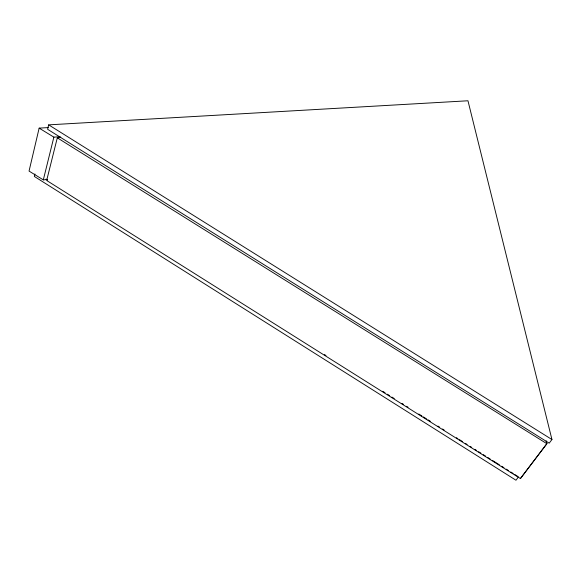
<?xml version="1.0" encoding="UTF-8"?>
<svg xmlns="http://www.w3.org/2000/svg" width="581" height="581" viewBox="0 0 581 581"><rect width="100%" height="100%" fill="white"/><g stroke="black" fill="none" stroke-linecap="round" stroke-linejoin="round"><path stroke-width="0.87" d="M48.201 127.588L39.145 128.125L29.05 171.083L43.321 179.87L46.938 179.544M34.918 173.966L34.323 176.442L515.972 480.226L518.506 476.863M48.681 124.857L47.613 129.294L549.205 443.158L551.95 439.534L467.966 100.774L48.681 124.857L551.95 439.534M43.321 179.87L53.866 137.138L39.145 128.125M60.729 137.428L57.308 137.813L46.669 180.473L520.409 478.562L546.859 443.702L546.22 441.073L546.859 443.702L520.409 478.562M53.866 137.138L60.199 136.731M57.308 137.813L546.859 443.702M46.052 179.079L47.584 180.045M324.459 354.555L325.992 355.521M382.748 391.296L385.05 392.749M387.353 394.201L389.655 395.646M391.957 397.099L394.252 398.551M401.921 403.381L403.461 404.347M406.526 406.286L408.058 407.252M418.799 414.021L421.864 415.952M423.396 416.918L426.469 418.85M428.001 419.816L430.303 421.269M437.972 426.105L439.505 427.071M442.577 429.003L444.109 429.969M456.383 437.704L457.915 438.67M459.448 439.643L462.512 441.575M465.584 443.506L467.117 444.472M470.189 446.404L471.721 447.377M474.786 449.309L476.318 450.275M478.621 451.727L480.923 453.173M483.225 454.625L485.527 456.078M487.822 457.523L490.124 458.975M492.427 460.428L499.333 464.778M501.628 466.231L503.93 467.676M506.233 469.128L508.535 470.581M510.837 472.026L513.139 473.479M514.672 474.445L517.736 476.376"/></g></svg>
